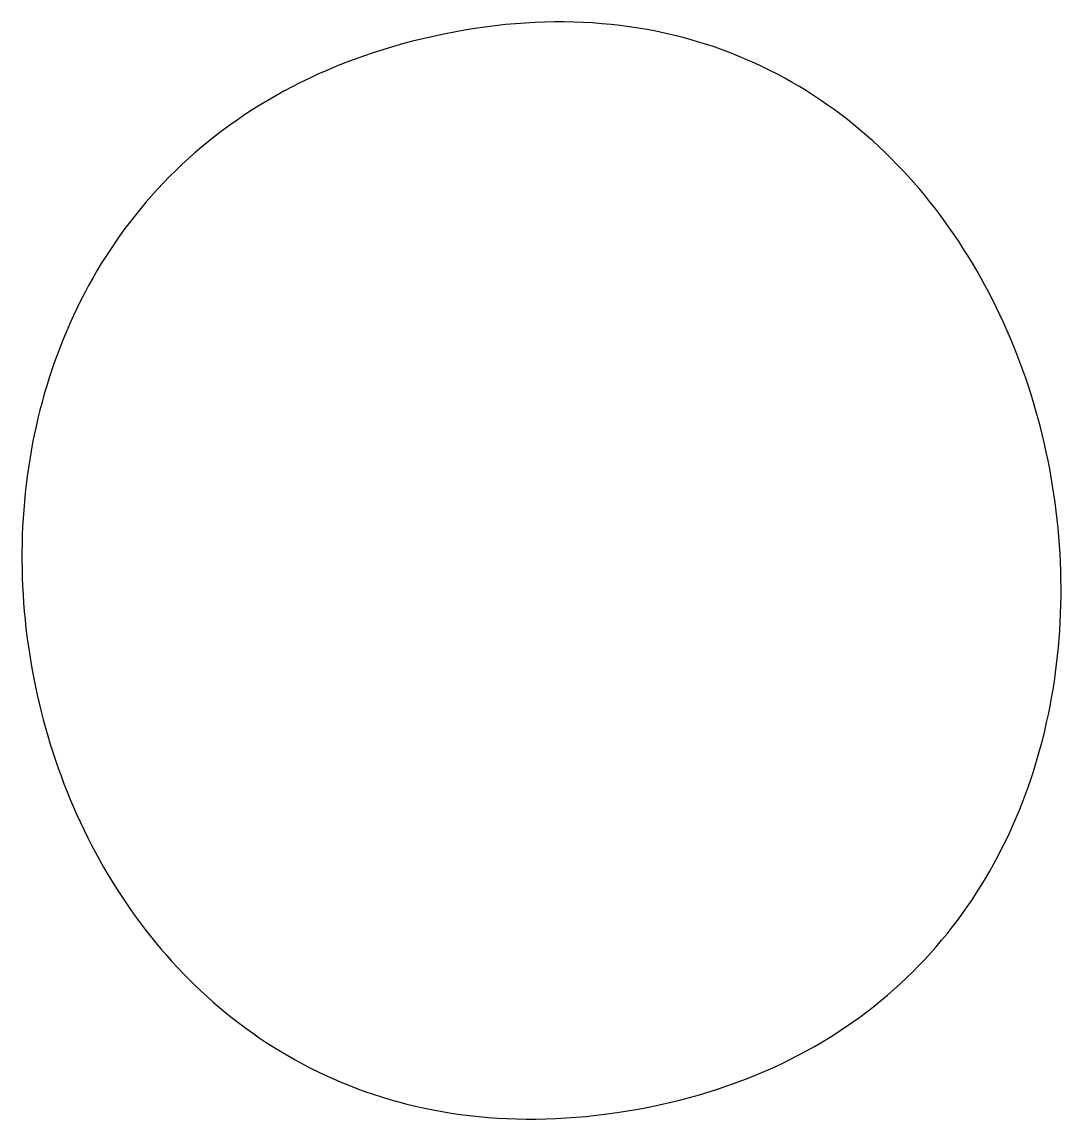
# Model space of a CAD drawing. Extents: x 0 to 3997, y 0 to 1531.
# Drawn here: x 2522.1 to 2603.2, y 540.9 to 626.4 of the extents above; entities that cross this region are included whole.
import ezdxf

# ---------------------------------------------------------------- set-up
doc = ezdxf.new("R2010")
doc.units = 0
doc.layers.add('C159', color=159, linetype='CONTINUOUS')

msp = doc.modelspace()

# ---------------------------------------------------------------- linework, layer by layer
at = {"layer": 'C159'}
msp.add_lwpolyline([(2555, 625.4854), (2554.1798, 625.3102), (2553.3707, 625.1236), (2552.5725, 624.9255), (2551.7853, 624.7162), (2551.0091, 624.4958), (2550.2438, 624.2643), (2549.4894, 624.0221), (2548.7459, 623.769), (2548.0132, 623.5055), (2547.2913, 623.2315), (2546.5802, 622.9471), (2545.8799, 622.6527), (2545.1903, 622.3482), (2544.5115, 622.0338), (2543.8433, 621.7097), (2543.1858, 621.376), (2542.539, 621.0328), (2541.9027, 620.6803), (2541.2771, 620.3186), (2540.662, 619.9479), (2540.0575, 619.5682), (2539.4634, 619.1798), (2538.8799, 618.7828), (2538.3068, 618.3773), (2537.7442, 617.9634), (2537.1919, 617.5413), (2536.6501, 617.1111), (2536.1186, 616.673), (2535.5975, 616.2272), (2535.0867, 615.7736), (2534.5861, 615.3126), (2534.0959, 614.8441), (2533.6158, 614.3685), (2533.146, 613.8857), (2532.6863, 613.396), (2532.2368, 612.8994), (2531.7975, 612.3962), (2531.3682, 611.8864), (2530.9491, 611.3703), (2530.54, 610.8478), (2530.1409, 610.3193), (2529.7518, 609.7847), (2529.3727, 609.2443), (2529.0036, 608.6982), (2528.6444, 608.1466), (2528.2951, 607.5895), (2527.9557, 607.0271), (2527.6262, 606.4596), (2527.3064, 605.887), (2526.9965, 605.3096), (2526.6964, 604.7275), (2526.406, 604.1407), (2526.1253, 603.5495), (2525.8544, 602.954), (2525.5931, 602.3543), (2525.3414, 601.7506), (2525.0994, 601.143), (2524.867, 600.5316), (2524.6442, 599.9166), (2524.4309, 599.2981), (2524.2272, 598.6763), (2524.0329, 598.0512), (2523.8482, 597.4231), (2523.6728, 596.7921), (2523.5069, 596.1583), (2523.3504, 595.5219), (2523.2033, 594.8829), (2523.0655, 594.2416), (2522.9371, 593.598), (2522.8179, 592.9524), (2522.708, 592.3048), (2522.6074, 591.6554), (2522.5159, 591.0043), (2522.4337, 590.3517), (2522.3607, 589.6977), (2522.2967, 589.0424), (2522.2419, 588.3861), (2522.1962, 587.7287), (2522.1596, 587.0705), (2522.132, 586.4116), (2522.1134, 585.7522), (2522.1039, 585.0923), (2522.1033, 584.4322), (2522.1116, 583.7719), (2522.1288, 583.1116), (2522.155, 582.4514), (2522.19, 581.7915), (2522.2338, 581.1321), (2522.2865, 580.4731), (2522.3479, 579.8149), (2522.4181, 579.1575), (2522.4971, 578.5011), (2522.5848, 577.8458), (2522.6811, 577.1917), (2522.7861, 576.5391), (2522.8998, 575.8879), (2523.0221, 575.2384), (2523.1529, 574.5908), (2523.2923, 573.945), (2523.4403, 573.3014), (2523.5967, 572.66), (2523.7617, 572.0209), (2523.9351, 571.3844), (2524.1169, 570.7504), (2524.3072, 570.1193), (2524.5058, 569.4911), (2524.7128, 568.8659), (2524.9281, 568.244), (2525.1518, 567.6253), (2525.3837, 567.0102), (2525.6239, 566.3986), (2525.8723, 565.7909), (2526.1289, 565.187), (2526.3937, 564.5871), (2526.6666, 563.9914), (2526.9477, 563.4), (2527.2369, 562.8131), (2527.5341, 562.2308), (2527.8395, 561.6531), (2528.1528, 561.0804), (2528.4742, 560.5126), (2528.8035, 559.95), (2529.1408, 559.3927), (2529.486, 558.8408), (2529.8391, 558.2945), (2530.2001, 557.7539), (2530.5689, 557.2191), (2530.9456, 556.6903), (2531.33, 556.1676), (2531.7223, 555.6511), (2532.1222, 555.1411), (2532.53, 554.6376), (2532.9454, 554.1408), (2533.3685, 553.6508), (2533.7992, 553.1677), (2534.2375, 552.6917), (2534.6835, 552.223), (2535.137, 551.7616), (2535.5981, 551.3078), (2536.0667, 550.8616), (2536.5428, 550.4231), (2537.0263, 549.9926), (2537.5173, 549.5702), (2538.0158, 549.156), (2538.5216, 548.7501), (2539.0348, 548.3527), (2539.5553, 547.964), (2540.0832, 547.5839), (2540.6183, 547.2128), (2541.1607, 546.8508), (2541.7104, 546.4979), (2542.2673, 546.1543), (2542.8313, 545.8202), (2543.4026, 545.4957), (2543.9809, 545.1809), (2544.5664, 544.876), (2545.159, 544.5811), (2545.7586, 544.2963), (2546.3653, 544.0219), (2546.979, 543.7579), (2547.5997, 543.5044), (2548.2273, 543.2617), (2548.8619, 543.0298), (2549.5034, 542.8089), (2550.1518, 542.5991), (2550.8071, 542.4006), (2551.4692, 542.2135), (2552.1381, 542.038), (2552.8137, 541.8741), (2553.4962, 541.722), (2554.1854, 541.5819), (2554.8812, 541.4539), (2555.5838, 541.3382), (2556.2931, 541.2348), (2557.0089, 541.144), (2557.7314, 541.0658), (2558.4604, 541.0004), (2559.1961, 540.9479), (2559.9382, 540.9085), (2560.6869, 540.8823), (2561.442, 540.8695), (2562.2036, 540.8702), (2562.9716, 540.8845), (2563.746, 540.9125), (2564.5268, 540.9545), (2565.314, 541.0105), (2566.1075, 541.0807), (2566.9073, 541.1653), (2567.7134, 541.2643), (2568.5257, 541.3779), (2569.3443, 541.5063), (2570.169, 541.6495), (2571, 541.8078), (2571.8103, 541.9759), (2572.6096, 542.156), (2573.3979, 542.3477), (2574.1752, 542.551), (2574.9416, 542.7657), (2575.697, 542.9917), (2576.4416, 543.2288), (2577.1753, 543.4769), (2577.8981, 543.7359), (2578.6101, 544.0056), (2579.3114, 544.2858), (2580.0018, 544.5765), (2580.6815, 544.8774), (2581.3506, 545.1885), (2582.0089, 545.5096), (2582.6566, 545.8405), (2583.2936, 546.1811), (2583.92, 546.5313), (2584.5359, 546.8909), (2585.1411, 547.2598), (2585.7359, 547.6378), (2586.3202, 548.0248), (2586.894, 548.4207), (2587.4573, 548.8252), (2588.0102, 549.2384), (2588.5527, 549.6599), (2589.0849, 550.0898), (2589.6067, 550.5277), (2590.1182, 550.9737), (2590.6194, 551.4275), (2591.1103, 551.889), (2591.591, 552.3581), (2592.0615, 552.8346), (2592.5218, 553.3184), (2592.972, 553.8093), (2593.412, 554.3072), (2593.8419, 554.8119), (2594.2617, 555.3234), (2594.6715, 555.8414), (2595.0712, 556.3658), (2595.461, 556.8966), (2595.8408, 557.4334), (2596.2106, 557.9763), (2596.5705, 558.525), (2596.9205, 559.0794), (2597.2607, 559.6394), (2597.591, 560.2048), (2597.9115, 560.7754), (2598.2222, 561.3512), (2598.5231, 561.932), (2598.8143, 562.5177), (2599.0958, 563.108), (2599.3676, 563.703), (2599.6298, 564.3023), (2599.8823, 564.9059), (2600.1252, 565.5137), (2600.3586, 566.1254), (2600.5823, 566.741), (2600.7966, 567.3603), (2601.0014, 567.9832), (2601.1967, 568.6095), (2601.3825, 569.2391), (2601.5589, 569.8718), (2601.726, 570.5075), (2601.8836, 571.146), (2602.032, 571.7873), (2602.171, 572.4311), (2602.3007, 573.0774), (2602.4212, 573.7259), (2602.5324, 574.3766), (2602.6344, 575.0292), (2602.7273, 575.6837), (2602.811, 576.3399), (2602.8855, 576.9977), (2602.951, 577.6569), (2603.0074, 578.3174), (2603.0547, 578.979), (2603.093, 579.6416), (2603.1223, 580.305), (2603.1426, 580.9692), (2603.154, 581.6339), (2603.1565, 582.2991), (2603.1501, 582.9645), (2603.1348, 583.6301), (2603.1107, 584.2956), (2603.0778, 584.961), (2603.0361, 585.6261), (2602.9856, 586.2908), (2602.9264, 586.9549), (2602.8584, 587.6183), (2602.7818, 588.2808), (2602.6966, 588.9423), (2602.6027, 589.6027), (2602.5002, 590.2618), (2602.3892, 590.9194), (2602.2696, 591.5755), (2602.1414, 592.2298), (2602.0048, 592.8823), (2601.8597, 593.5327), (2601.7062, 594.1811), (2601.5443, 594.8271), (2601.3739, 595.4707), (2601.1952, 596.1117), (2601.0082, 596.75), (2600.8128, 597.3854), (2600.6092, 598.0178), (2600.3973, 598.6471), (2600.1772, 599.2731), (2599.9488, 599.8956), (2599.7123, 600.5146), (2599.4676, 601.1298), (2599.2149, 601.7412), (2598.954, 602.3486), (2598.685, 602.9518), (2598.408, 603.5508), (2598.123, 604.1453), (2597.8299, 604.7352), (2597.5289, 605.3204), (2597.22, 605.9008), (2596.9032, 606.4761), (2596.5784, 607.0463), (2596.2458, 607.6112), (2595.9054, 608.1706), (2595.5571, 608.7245), (2595.2011, 609.2727), (2594.8373, 609.815), (2594.4658, 610.3513), (2594.0866, 610.8814), (2593.6997, 611.4053), (2593.3051, 611.9227), (2592.903, 612.4336), (2592.4932, 612.9377), (2592.0759, 613.4349), (2591.651, 613.9252), (2591.2186, 614.4083), (2590.7787, 614.8841), (2590.3313, 615.3525), (2589.8765, 615.8133), (2589.4143, 616.2664), (2588.9446, 616.7116), (2588.4677, 617.1488), (2587.9834, 617.5779), (2587.4918, 617.9987), (2586.9929, 618.411), (2586.4867, 618.8148), (2585.9733, 619.2098), (2585.4528, 619.596), (2584.925, 619.9732), (2584.3901, 620.3412), (2583.8481, 620.6999), (2583.2989, 621.0492), (2582.7427, 621.389), (2582.1795, 621.719), (2581.6092, 622.0391), (2581.032, 622.3493), (2580.4478, 622.6493), (2579.8566, 622.939), (2579.2586, 623.2182), (2578.6536, 623.4869), (2578.0418, 623.7449), (2577.4231, 623.992), (2576.7977, 624.2281), (2576.1655, 624.453), (2575.5265, 624.6667), (2574.8808, 624.8689), (2574.2283, 625.0596), (2573.5693, 625.2385), (2572.9035, 625.4056), (2572.2312, 625.5607), (2571.5522, 625.7036), (2570.8667, 625.8342), (2570.1746, 625.9524), (2569.476, 626.058), (2568.771, 626.1509), (2568.0594, 626.231), (2567.3415, 626.298), (2566.6171, 626.3519), (2565.8863, 626.3925), (2565.1492, 626.4196), (2564.4057, 626.4332), (2563.6559, 626.4331), (2562.8999, 626.4191), (2562.1376, 626.3911), (2561.3691, 626.3489), (2560.5944, 626.2925), (2559.8135, 626.2216), (2559.0264, 626.1361), (2558.2333, 626.036), (2557.434, 625.9209), (2556.6287, 625.7909), (2555.8173, 625.6457), (2555, 625.4853)], dxfattribs=at)

doc.saveas('drawing.dxf')
